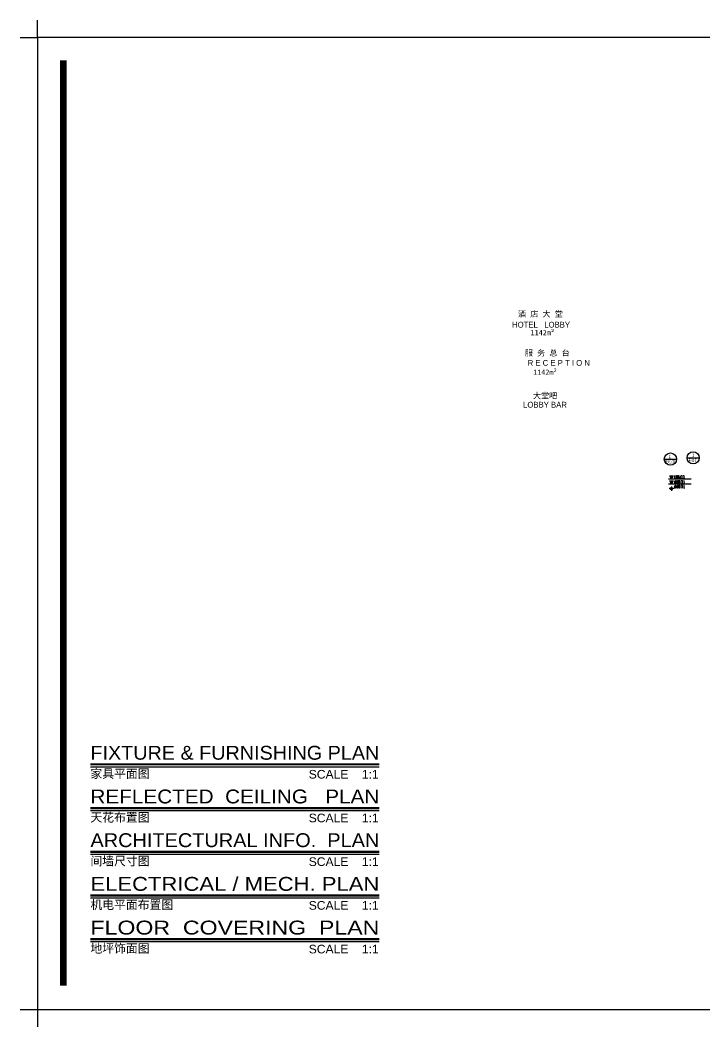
# Model space of a CAD drawing. Header units: millimetres. Extents: x 14385 to 129787, y 107826 to 186798.
# Drawn here: x 85620 to 86213, y 140414 to 141285 of the extents above; entities that cross this region are included whole.
import ezdxf
from ezdxf.enums import TextEntityAlignment as Align

# ---------------------------------------------------------------- set-up
doc = ezdxf.new("R2010")
doc.units = ezdxf.units.MM
doc.header["$LTSCALE"] = 1000
for name, color, linetype in [('AR-TEXT', 50, 'Continuous'), ('EL-TEXT', 50, 'Continuous'), ('EM-TEXT', 50, 'Continuous'), ('FC-TEXT', 50, 'Continuous'), ('FF-TEXT', 50, 'Continuous'), ('RC-TEXT', 50, 'Continuous'), ('TK', 1, 'Continuous')]:
    doc.layers.add(name, color=color, linetype=linetype)
doc.styles.add('ar', font='arial.ttf')
doc.styles.add('Arial', font='arial.ttf')
doc.styles.add('CCD-HB', font='hbsmall.shx')
doc.styles.add('hz', font='romans.shx', dxfattribs={"width": 0.7, "bigfont": 'hztxt1.shx'})
doc.styles.add('OPT', font='', dxfattribs={"width": 2})
doc.styles.add('ROMANS', font='romans.shx', dxfattribs={"bigfont": 'hztxt.shx'})
doc.styles.add('ST', font='')
doc.styles.get('OPT').set_extended_font_data('SimSun')
doc.styles.get('ST').set_extended_font_data('NSimSun')

# ---------------------------------------------------------------- blocks, each defined once
blk = doc.blocks.new('FSAFDSAFSAD')
at = {"color": 8, "ltscale": 3, "const_width": 5.66}
blk.add_lwpolyline([(-1353.97, 1215.79), (-1353.97, 2016.3)], dxfattribs=at)
at = {"layer": 'TK', "color": 255}
for points in [[(-1391.35, 2036.09), (-1376.35, 2036.09), (-1376.35, 2051.09)], [(-1391.35, 1195.09), (-1376.35, 1195.09), (-1376.35, 1180.09)]]:
    blk.add_lwpolyline(points, dxfattribs=at)
blk.add_lwpolyline([(-187.35, 2036.09), (-1376.35, 2036.09), (-1376.35, 1195.09), (-187.35, 1195.09)], close=True, dxfattribs=at)
blk = doc.blocks.new('QBLOCK2006010212452385')
blk.add_line((-5.29, -1.09), (5.29, -1.09))
at = {"color": 5}
blk.add_circle((0, -1.09), 5.29, dxfattribs=at)
at = {"style": 'Arial'}
for tag, width, p, p2 in [('1', 0.997701, (-1.24, -0.35), (1.09, -0.35)), ('-', 0.527016, (-4.24, -4.8), (4.24, -4.8))]:
    blk.add_attdef(tag, text='', height=3, dxfattribs=dict(at, width=width)).set_placement(p, p2, align=Align.FIT)
blk = doc.blocks.new('QBLOCK2007111917315588')
h = blk.add_hatch(color=256)
h.paths.add_polyline_path([(-1, -1, 0.414214), (-2, 0), (-2, -1)])
h.paths.add_polyline_path([(-2, -2), (-2, -1), (-3, -1, 0.414214)])
for p, q in [((-2, 1), (-2, -3)), ((0, -1), (-4, -1))]:
    blk.add_line(p, q)
blk.add_circle((-2, -1), 1)
at = {"style": 'ROMANS', "width": 0.396169}
blk.add_attdef('ELEV', text='', height=2.5, dxfattribs=at).set_placement((0.19, -0.5), (9.56, -0.5), align=Align.FIT)
blk = doc.blocks.new('index_m1')
blk.add_line((-5.29, 0), (5.29, 0))
at = {"color": 5}
blk.add_circle((0, 0), 5.29, dxfattribs=at)
at = {"style": 'Arial'}
for tag, width, p, p2 in [('1', 0.997701, (-1.24, 0.75), (1.09, 0.75)), ('-', 0.527016, (-4.24, -3.71), (4.24, -3.71))]:
    blk.add_attdef(tag, text='', height=3, dxfattribs=dict(at, width=width)).set_placement(p, p2, align=Align.FIT)
blk = doc.blocks.new('Elevation')
blk.add_hatch(color=256).paths.add_polyline_path([(4.17, 2.47), (2.7, 0), (1.23, 2.47)])
blk.add_line((0, 0), (19.62, 0))
blk.add_lwpolyline([(4.17, 2.47), (2.7, 0), (1.23, 2.47)], close=True)
at = {"style": 'ROMANS', "oblique": 360, "width": 0.455853}
blk.add_attdef('ELEV', text='', height=2.5, dxfattribs=at).set_placement((4.89, 0.32), (14.26, 0.32), align=Align.FIT)

msp = doc.modelspace()

# ---------------------------------------------------------------- linework, layer by layer
at = {"layer": 'AR-TEXT'}
msp.add_line((85680.79, 140563.53), (85930.79, 140563.53), dxfattribs=at)
at = {"layer": 'AR-TEXT', "const_width": 1.92}
msp.add_lwpolyline([(85680.79, 140565.69), (85930.79, 140565.69)], dxfattribs=at)
at = {"layer": 'EM-TEXT'}
msp.add_line((85680.79, 140525.72), (85930.79, 140525.72), dxfattribs=at)
at = {"layer": 'EM-TEXT', "const_width": 1.92}
msp.add_lwpolyline([(85680.79, 140527.88), (85930.79, 140527.88)], dxfattribs=at)
at = {"layer": 'FC-TEXT'}
msp.add_line((85680.79, 140487.92), (85930.79, 140487.92), dxfattribs=at)
at = {"layer": 'FC-TEXT', "const_width": 1.92}
msp.add_lwpolyline([(85680.79, 140490.08), (85930.79, 140490.08)], dxfattribs=at)
at = {"layer": 'FF-TEXT'}
msp.add_line((85680.79, 140639.15), (85930.79, 140639.15), dxfattribs=at)
at = {"layer": 'FF-TEXT', "const_width": 1.92}
msp.add_lwpolyline([(85680.79, 140641.31), (85930.79, 140641.31)], dxfattribs=at)
at = {"layer": 'RC-TEXT'}
msp.add_line((85680.79, 140601.34), (85930.79, 140601.34), dxfattribs=at)
at = {"layer": 'RC-TEXT', "const_width": 1.92}
msp.add_lwpolyline([(85680.79, 140603.5), (85930.79, 140603.5)], dxfattribs=at)

# ---------------------------------------------------------------- block references
at = {"layer": 'EL-TEXT'}
ref = msp.add_blockref('QBLOCK2006010212452385', (86182.67, 140906.55), dxfattribs=at)
ref.add_attrib('1', '11', dxfattribs={"layer": '0', "height": 3, "style": 'CCD-HB', "width": 1.213524}).set_placement((86181.43, 140906.21), (86183.37, 140906.21), align=Align.FIT)
ref.add_attrib('-', 'IE-01-01', dxfattribs={"layer": '0', "height": 3, "style": 'CCD-HB', "width": 0.424523}).set_placement((86178.43, 140901.75), (86186.5, 140901.75), align=Align.FIT)
ref = msp.add_blockref('index_m1', (86202.4, 140906.53), dxfattribs=at)
ref.add_attrib('1', '11', dxfattribs={"layer": '0', "height": 3, "style": 'CCD-HB', "width": 1.213524}).set_placement((86201.16, 140907.28), (86203.1, 140907.28), align=Align.FIT)
ref.add_attrib('-', 'IE-01-01', dxfattribs={"layer": '0', "height": 3, "style": 'CCD-HB', "width": 0.424523}).set_placement((86198.16, 140902.82), (86206.23, 140902.82), align=Align.FIT)
ref = msp.add_blockref('Elevation', (86180.89, 140888.39), dxfattribs=at)
ref.add_attrib('ELEV', '1.000 A.F.F.L', dxfattribs={"layer": '0', "height": 2.5, "style": 'hz', "width": 0.361245}).set_placement((86185.78, 140888.71), (86195.15, 140888.71), align=Align.FIT)
ref = msp.add_blockref('Elevation', (86180.89, 140884.16), dxfattribs=at)
ref.add_attrib('ELEV', '%%p0.000 F.F.L', dxfattribs={"layer": '0', "height": 2.5, "style": 'hz', "width": 0.364593}).set_placement((86185.78, 140884.48), (86195.15, 140884.48), align=Align.FIT)
ref = msp.add_blockref('QBLOCK2007111917315588', (86185.59, 140880.85), dxfattribs=at)
ref.add_attrib('ELEV', '%%p0.000 F.F.L', dxfattribs={"layer": '0', "height": 2.5, "style": 'hz', "width": 0.364593}).set_placement((86185.78, 140880.35), (86195.15, 140880.35), align=Align.FIT)
at = {"layer": 'TK'}
msp.add_blockref('FSAFDSAFSAD', (87011.29, 139234.11), dxfattribs=at)

# ---------------------------------------------------------------- texts
at = {"layer": 'AR-TEXT', "style": 'ar', "width": 1.028339}
msp.add_text('ARCHITECTURAL INFO.  PLAN', height=12, dxfattribs=at).set_placement((85680.79, 140569.72), (85930.79, 140569.72), align=Align.FIT)
at = {"layer": 'AR-TEXT', "style": 'ST'}
msp.add_text('间墙尺寸图', height=7.5, dxfattribs=at).set_placement((85680.79, 140553.88))
at = {"layer": 'AR-TEXT', "style": 'ar'}
msp.add_text('SCALE    1:1', height=7.5, dxfattribs=at).set_placement((85930.24, 140553.37), align=Align.RIGHT)
at = {"layer": 'EM-TEXT', "style": 'ar', "width": 1.137153}
msp.add_text('ELECTRICAL / MECH. PLAN', height=12, dxfattribs=at).set_placement((85680.79, 140531.92), (85930.79, 140531.92), align=Align.FIT)
at = {"layer": 'EM-TEXT', "style": 'ST'}
msp.add_text('机电平面布置图', height=7.5, dxfattribs=at).set_placement((85680.79, 140516.07))
at = {"layer": 'EM-TEXT', "style": 'ar'}
msp.add_text('SCALE    1:1', height=7.5, dxfattribs=at).set_placement((85930.24, 140515.56), align=Align.RIGHT)
at = {"layer": 'FC-TEXT', "style": 'ar', "width": 1.192801}
msp.add_text('FLOOR  COVERING  PLAN', height=12, dxfattribs=at).set_placement((85680.79, 140494.11), (85930.79, 140494.11), align=Align.FIT)
at = {"layer": 'FC-TEXT', "style": 'ST'}
msp.add_text('地坪饰面图', height=7.5, dxfattribs=at).set_placement((85680.79, 140478.26))
at = {"layer": 'FC-TEXT', "style": 'ar'}
msp.add_text('SCALE    1:1', height=7.5, dxfattribs=at).set_placement((85930.24, 140477.76), align=Align.RIGHT)
at = {"layer": 'FF-TEXT'}
for s, height, style, p in [('酒 店 大 堂', 5, 'OPT', (86070.15, 141028.45)), ('HOTEL   LOBBY', 5, 'CCD-HB', (86070.74, 141019.21)), ('1142m²', 4.5, 'OPT', (86071.94, 141012.62)), ('1142m²', 4.5, 'OPT', (86074.18, 140978.38))]:
    msp.add_text(s, height=height, dxfattribs=dict(at, style=style)).set_placement(p, align=Align.CENTER)
for s, height, style, p in [('服 务 总 台', 5, 'OPT', (86056.79, 140994.75, -94.44)), ('家具平面图', 7.5, 'ST', (85680.79, 140629.49))]:
    msp.add_text(s, height=height, dxfattribs=dict(at, style=style)).set_placement(p)
for s, height, style, p in [('R E C E P T I O N ', 5, 'CCD-HB', (86114.87, 140986.18, -81.48)), ('SCALE    1:1', 7.5, 'ar', (85930.24, 140628.99))]:
    msp.add_text(s, height=height, dxfattribs=dict(at, style=style)).set_placement(p, align=Align.RIGHT)
for s, style, p in [('大堂吧', 'OPT', (86074.2, 140960.46)), ('LOBBY BAR', 'CCD-HB', (86074.15, 140952.48))]:
    msp.add_text(s, height=5, dxfattribs=dict(at, style=style)).set_placement(p, align=Align.MIDDLE)
at = {"layer": 'FF-TEXT', "style": 'ar', "width": 1.020539}
msp.add_text('FIXTURE & FURNISHING PLAN', height=12, dxfattribs=at).set_placement((85680.79, 140645.34), (85930.79, 140645.34), align=Align.FIT)
at = {"layer": 'RC-TEXT', "style": 'ar', "width": 1.069199}
msp.add_text('REFLECTED  CEILING   PLAN', height=12, dxfattribs=at).set_placement((85680.79, 140607.53), (85930.79, 140607.53), align=Align.FIT)
at = {"layer": 'RC-TEXT', "style": 'ST'}
msp.add_text('天花布置图', height=7.5, dxfattribs=at).set_placement((85680.79, 140591.68))
at = {"layer": 'RC-TEXT', "style": 'ar'}
msp.add_text('SCALE    1:1', height=7.5, dxfattribs=at).set_placement((85930.24, 140591.18), align=Align.RIGHT)

doc.saveas('drawing.dxf')
